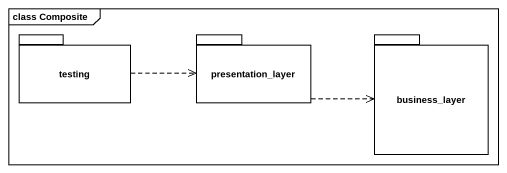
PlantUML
@startuml
mainframe class Composite
package testing {
}
package presentation_layer {
}
package business_layer {
}
testing .right.> presentation_layer
presentation_layer .right.> business_layer
@enduml
